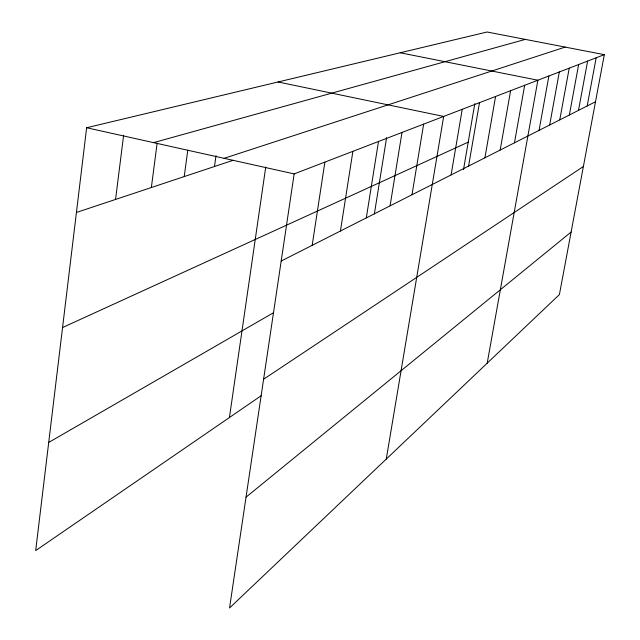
<?xml version="1.0" encoding="UTF-8"?>
<svg xmlns="http://www.w3.org/2000/svg" width="640" height="640" viewBox="0 0 640 640"><rect width="100%" height="100%" fill="white"/><g stroke="black" fill="none" stroke-linecap="round" stroke-linejoin="round"><path stroke-width="0.96" d="M604.32 54.664L294.16 173.912L229.536 608L559.408 294.576L604.32 54.664L487.088 32L86.632 127.744L35.68 550.592L261.416 395.56M115.56 199.44L123.624 135.2M151.36 187.52L157.12 143.28M184.224 176.576L187.784 150.088M214.496 166.496L215.992 155.696M229.424 417.536L265.736 167.04M312.176 245.328L324.888 162.104M340.432 231.008L352.88 151.336M366.304 217.904L378.488 141.496M374.344 214.056L386.6 137.616M390.072 205.856L401.992 132.456M412 194.744L423.648 124.128M386.272 459.08L443.672 116.432L278.064 81.976M451.088 174.936L462.232 109.296M463.496 169.672L474.816 103.608M468.584 166.072L479.488 102.664M484.912 157.8L495.576 96.48M500.168 150.072L510.6 90.696M514.464 142.824L524.672 85.288M487.192 363.192L537.88 80.216L400.216 52.768M539.064 130.36L548.88 75.984M549.68 124.984L559.312 71.968M559.76 119.872L569.224 68.16M569.352 115.016L578.64 64.536M578.488 110.384L587.616 61.088M587.192 105.968L596.16 57.8M246.04 497.144L571.112 232.04M263.592 379.232L583.384 166.496M48.704 442.448L273.2 312.896M281.192 261.032L595.504 101.76M62.552 327.536L468.216 142.152M76.416 212.472L233.152 160.288M224.088 158.328L565.16 47.096M153.552 142.632L525.304 39.392M86.632 127.744L294.16 173.912"/></g></svg>
